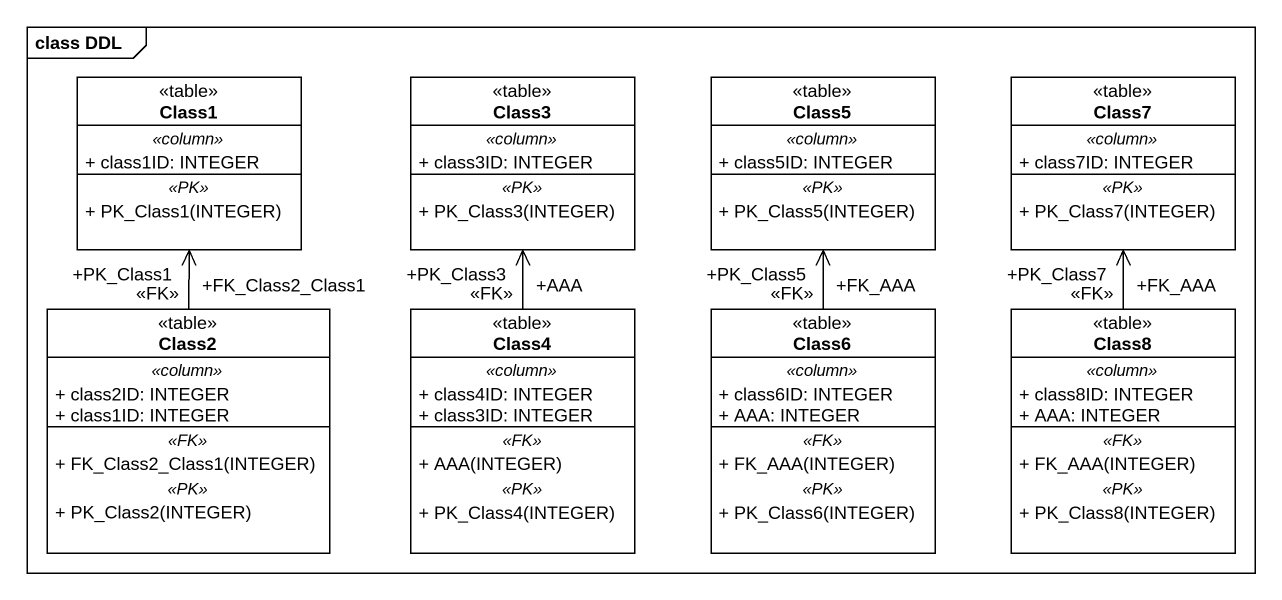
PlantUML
@startuml
mainframe class DDL
hide circle
hide empty members
skinparam classAttributeIconSize 0
class Class1 <<table>> {
  .. <<column>> ..
  + class1ID: INTEGER
  .. <<PK>> ..
  + PK_Class1(INTEGER)
}
class Class3 <<table>> {
  .. <<column>> ..
  + class3ID: INTEGER
  .. <<PK>> ..
  + PK_Class3(INTEGER)
}
class Class5 <<table>> {
  .. <<column>> ..
  + class5ID: INTEGER
  .. <<PK>> ..
  + PK_Class5(INTEGER)
}
class Class7 <<table>> {
  .. <<column>> ..
  + class7ID: INTEGER
  .. <<PK>> ..
  + PK_Class7(INTEGER)
}
class Class2 <<table>> {
  .. <<column>> ..
  + class2ID: INTEGER
  + class1ID: INTEGER
  .. <<FK>> ..
  + FK_Class2_Class1(INTEGER)
  .. <<PK>> ..
  + PK_Class2(INTEGER)
}
class Class4 <<table>> {
  .. <<column>> ..
  + class4ID: INTEGER
  + class3ID: INTEGER
  .. <<FK>> ..
  + AAA(INTEGER)
  .. <<PK>> ..
  + PK_Class4(INTEGER)
}
class Class6 <<table>> {
  .. <<column>> ..
  + class6ID: INTEGER
  + AAA: INTEGER
  .. <<FK>> ..
  + FK_AAA(INTEGER)
  .. <<PK>> ..
  + PK_Class6(INTEGER)
}
class Class8 <<table>> {
  .. <<column>> ..
  + class8ID: INTEGER
  + AAA: INTEGER
  .. <<FK>> ..
  + FK_AAA(INTEGER)
  .. <<PK>> ..
  + PK_Class8(INTEGER)
}
Class2 "+FK_Class2_Class1" -up-> "+PK_Class1" Class1 : <<FK>>
Class4 "+AAA" -up-> "+PK_Class3" Class3 : <<FK>>
Class6 "+FK_AAA" -up-> "+PK_Class5" Class5 : <<FK>>
Class8 "+FK_AAA" -up-> "+PK_Class7" Class7 : <<FK>>
@enduml
